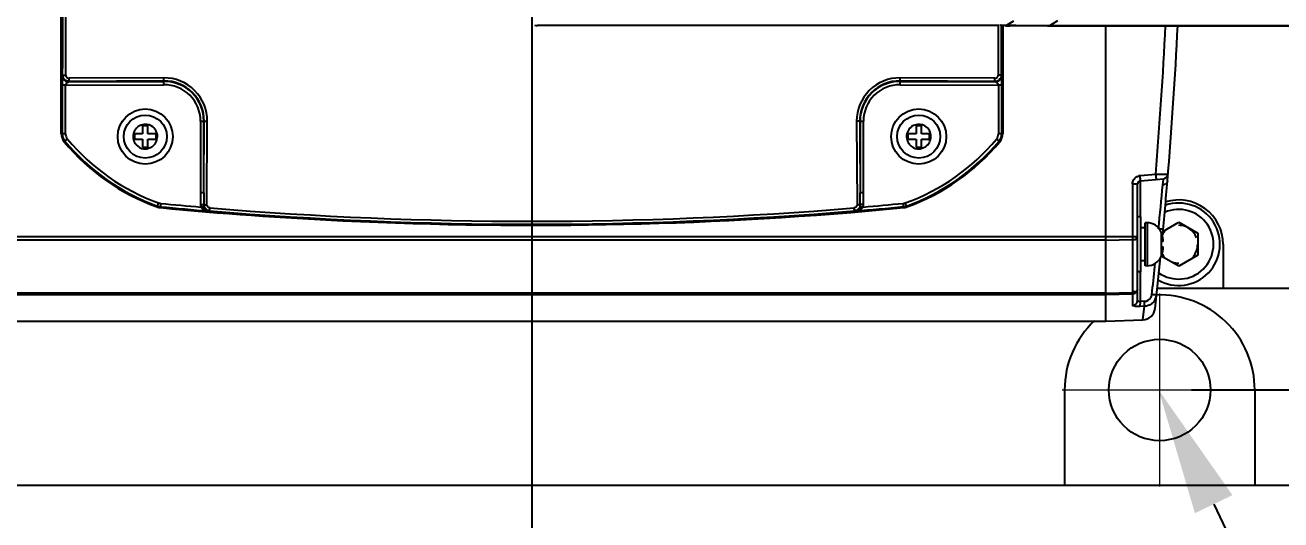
# Model space of a CAD drawing. Header units: millimetres. Extents: x 4086 to 8300, y 123 to 1549.
# Drawn here: x 6956.3 to 7015.7, y 633.2 to 656.7 of the extents above; entities that cross this region are included whole.
import ezdxf
from ezdxf import colors
from ezdxf.entities.mleader import LeaderData, LeaderLine
from ezdxf.math import Vec2, Vec3

# ---------------------------------------------------------------- set-up
doc = ezdxf.new("R2010")
doc.units = ezdxf.units.MM
doc.linetypes.add('CENTER2', pattern=[28.575, 19.05, -3.175, 3.175, -3.175])
doc.layers.add('中心线层', color=7, linetype='CENTER2', lineweight=0)
doc.layers.add('轮廓实线层', color=7, linetype='Continuous', lineweight=30)
doc.styles.add('思源黑', font='SourceHanSansCN-Normal.ttf')
doc.dimstyles.new('尺寸标注_3_10比例', dxfattribs={"dimtxt": 7, "dimasz": 6, "dimexe": 2, "dimexo": 1.5, "dimgap": 1, "dimtad": 1, "dimdec": 1, "dimlfac": 3.333333, "dimdsep": 46, "dimtxsty": '思源黑', "dimcen": 0.09, "dimadec": 0, "dimazin": 0, "dimtp": 0.01, "dimtm": 0.01, "dimtfac": 1, "dimtdec": 1, "dimtofl": 0, "dimtmove": 0, "dimatfit": 3, "dimfxl": 0, "dimtolj": 1, "dimarcsym": 0})

# ---------------------------------------------------------------- blocks, each defined once
blk = doc.blocks.new('*D2927')
at = {"layer": 'Defpoints', "color": 0}
for p in [(6815.248, 669.393), (6980.248, 669.393), (6980.248, 605.543)]:
    blk.add_point(p, dxfattribs=at)
at = {"layer": '轮廓实线层', "color": 0, "lineweight": -2}
for p, q in [((6815.248, 667.893), (6815.248, 603.543)), ((6980.248, 667.893), (6980.248, 603.543)), ((6821.248, 605.543), (6974.248, 605.543))]:
    blk.add_line(p, q, dxfattribs=at)
at = {"layer": '轮廓实线层', "color": 0}
for points in [[(6821.248, 606.543), (6821.248, 604.543), (6815.248, 605.543)], [(6974.248, 604.543), (6974.248, 606.543), (6980.248, 605.543)]]:
    blk.add_solid(points, dxfattribs=at)
at = {"layer": '轮廓实线层', "color": 0, "insert": (6897.748, 610.17), "char_height": 7, "attachment_point": 5, "style": '思源黑'}
blk.add_mtext('\\A1;\\A1;750', dxfattribs=at)
blk = doc.blocks.new('*D2929')
at = {"layer": 'Defpoints', "color": 0}
for p in [(7009.948, 699.393), (7009.948, 639.393), (7081.886, 639.393)]:
    blk.add_point(p, dxfattribs=at)
at = {"layer": '轮廓实线层', "color": 0, "lineweight": -2}
for p, q in [((7011.448, 699.393), (7083.886, 699.393)), ((7081.886, 693.393), (7081.886, 645.393)), ((7011.448, 639.393), (7083.886, 639.393))]:
    blk.add_line(p, q, dxfattribs=at)
at = {"layer": '轮廓实线层', "color": 0}
for points in [[(7082.886, 693.393), (7080.886, 693.393), (7081.886, 699.393)], [(7080.886, 645.393), (7082.886, 645.393), (7081.886, 639.393)]]:
    blk.add_solid(points, dxfattribs=at)
at = {"layer": '轮廓实线层', "color": 0, "insert": (7076.982, 669.393), "char_height": 7, "attachment_point": 5, "rotation": 90, "style": '思源黑'}
blk.add_mtext('\\A1;200±0.1', dxfattribs=at)

msp = doc.modelspace()

# ---------------------------------------------------------------- linework, layer by layer
for p, q in [((6957.973, 651.529), (6957.973, 663.693)), ((6958.19, 654.301), (6958.199, 663.693)), ((7002.354, 656.655), (6980.515, 656.655)), ((7002.303, 656.68), (7002.306, 654.301)), ((7002.452, 656.654), (7002.455, 654.307)), ((7002.814, 656.655), (7002.508, 656.655)), ((7002.523, 656.655), (7002.523, 651.529)), ((7002.655, 656.643), (7003.045, 656.873)), ((7002.671, 656.643), (7002.747, 656.643)), ((7002.747, 656.643), (7002.782, 656.643)), ((7002.782, 656.643), (7002.814, 656.643)), ((7002.814, 656.643), (7002.854, 656.643)), ((7002.854, 656.643), (7003.047, 656.644)), ((7002.952, 656.654), (7002.855, 656.654)), ((7003.147, 656.654), (7002.952, 656.654)), ((7003.047, 656.644), (7003.15, 656.644)), ((7003.147, 656.654), (7004.173, 656.656)), ((7003.15, 656.644), (7003.451, 656.644)), ((7003.451, 656.644), (7004.069, 656.644)), ((7004.069, 656.644), (7004.636, 656.643)), ((7004.173, 656.656), (7004.635, 656.656)), ((7004.636, 656.643), (7044.306, 656.643)), ((7004.725, 656.656), (7044.303, 656.656)), ((7005.117, 656.873), (7004.728, 656.643)), ((7007.398, 642.653), (7007.398, 656.656)), ((6958.029, 654.281), (6958.04, 654.307)), ((7002.466, 654.281), (7002.455, 654.307)), ((7002.467, 654.273), (7002.466, 654.281)), ((6958.176, 653.826), (6958.02, 653.826)), ((6958.02, 653.826), (6958.02, 651.529)), ((6958.176, 653.826), (6962.829, 653.85)), ((6958.176, 651.529), (6958.176, 653.826)), ((6958.331, 653.983), (6962.828, 654.006)), ((6962.828, 654.173), (6958.34, 654.15)), ((6958.34, 654.007), (6958.34, 654.15)), ((6962.828, 654.03), (6958.34, 654.007)), ((6962.829, 653.85), (6962.828, 654.173)), ((6997.665, 653.85), (6997.667, 654.173)), ((6997.665, 653.85), (7002.319, 653.826)), ((7002.155, 654.007), (6997.666, 654.03)), ((6997.666, 654.006), (7002.164, 653.983)), ((7002.155, 654.15), (6997.667, 654.173)), ((7002.155, 654.007), (7002.155, 654.15)), ((7002.173, 653.979), (7002.164, 653.983)), ((7002.475, 653.826), (7002.319, 653.826)), ((7002.319, 653.826), (7002.319, 651.529)), ((7002.475, 651.529), (7002.475, 653.826)), ((6962.075, 651.903), (6961.82, 651.903)), ((6961.82, 651.903), (6961.82, 651.521)), ((6962.075, 651.521), (6962.075, 651.903)), ((6964.563, 652.125), (6964.735, 652.125)), ((6964.563, 652.125), (6964.563, 648.731)), ((6964.719, 648.731), (6964.719, 652.125)), ((6964.865, 648.163), (6964.884, 652.118)), ((6995.61, 652.118), (6995.629, 648.163)), ((6995.759, 652.125), (6995.931, 652.125)), ((6995.775, 652.125), (6995.775, 648.731)), ((6995.931, 648.731), (6995.931, 652.125)), ((6998.675, 651.903), (6998.42, 651.903)), ((6998.42, 651.903), (6998.42, 651.521)), ((6998.675, 651.521), (6998.675, 651.903)), ((6958.176, 651.529), (6957.973, 651.529)), ((6958.111, 651.146), (6958.267, 651.275)), ((6961.82, 651.521), (6961.438, 651.521)), ((6961.438, 651.521), (6961.438, 651.266)), ((6961.438, 651.266), (6961.82, 651.266)), ((6961.82, 651.266), (6961.82, 650.883)), ((6962.458, 651.521), (6962.075, 651.521)), ((6962.075, 651.266), (6962.458, 651.266)), ((6962.075, 650.883), (6962.075, 651.266)), ((6962.458, 651.266), (6962.458, 651.521)), ((6998.42, 651.521), (6998.038, 651.521)), ((6998.038, 651.521), (6998.038, 651.266)), ((6998.038, 651.266), (6998.42, 651.266)), ((6998.42, 651.266), (6998.42, 650.883)), ((6999.058, 651.521), (6998.675, 651.521)), ((6998.675, 651.266), (6999.058, 651.266)), ((6998.675, 650.883), (6998.675, 651.266)), ((6999.058, 651.266), (6999.058, 651.521)), ((7002.228, 651.275), (7002.384, 651.146)), ((7002.523, 651.529), (7002.319, 651.529)), ((6961.82, 650.883), (6962.075, 650.883)), ((6998.42, 650.883), (6998.675, 650.883)), ((7009.022, 649.542), (7009.762, 649.607)), ((7009.762, 649.607), (7010.301, 649.618)), ((7010.301, 649.618), (7010.344, 649.618)), ((7008.666, 649.154), (7008.898, 649.154)), ((7008.666, 649.154), (7008.666, 643.394)), ((7008.898, 643.631), (7008.898, 649.154)), ((7009.034, 649.303), (7010.125, 649.399)), ((7009.034, 647.598), (7009.034, 649.303)), ((7010.098, 649.102), (7010.122, 649.365)), ((7010.122, 649.365), (7010.125, 649.399)), ((6964.719, 648.731), (6964.563, 648.731)), ((6995.931, 648.731), (6995.775, 648.731)), ((6962.514, 648.059), (6962.583, 648.25)), ((6962.679, 648.229), (6962.659, 648.027)), ((6964.565, 648.17), (6964.718, 648.171)), ((6964.581, 648.056), (6964.728, 648.096)), ((6964.969, 647.867), (6964.99, 647.874)), ((6995.504, 647.874), (6995.526, 647.867)), ((6995.766, 648.096), (6995.913, 648.056)), ((6995.929, 648.17), (6995.776, 648.171)), ((6997.836, 648.027), (6997.816, 648.229)), ((6997.981, 648.059), (6997.912, 648.25)), ((7009.048, 647.598), (7008.898, 647.598)), ((7009.048, 647.598), (7009.048, 644.989)), ((7009.351, 647.313), (7009.261, 647.313)), ((7009.261, 645.273), (7009.261, 647.313)), ((7009.351, 647.313), (7009.351, 645.273)), ((7010.104, 646.903), (7010.848, 647.332)), ((7010.848, 647.332), (7011.748, 646.813)), ((7008.898, 646.645), (6840.046, 646.645)), ((7007.398, 646.492), (7008.666, 646.514)), ((7009.261, 647.078), (7009.048, 647.078)), ((7010.015, 646.87), (7010.041, 646.803)), ((7010.015, 646.87), (7010.015, 645.719)), ((7010.041, 646.803), (7010.035, 646.803)), ((7011.748, 646.813), (7011.748, 645.774)), ((7007.398, 646.492), (6839.928, 646.492)), ((7010.12, 646.421), (7010.035, 646.421)), ((7010.035, 646.166), (7010.12, 646.166)), ((7012.948, 646.293), (7012.948, 644.193)), ((7009.261, 645.509), (7009.048, 645.509)), ((7009.72, 645.236), (7009.737, 645.402)), ((7010.041, 645.783), (7010.015, 645.716)), ((7010.015, 645.719), (7010.015, 645.716)), ((7010.848, 645.254), (7010.023, 645.73)), ((7010.035, 645.783), (7010.041, 645.783)), ((7011.748, 645.774), (7010.848, 645.254)), ((7009.048, 644.988), (7008.898, 644.988)), ((7009.034, 643.589), (7009.034, 644.988)), ((7009.351, 645.273), (7009.261, 645.273)), ((7030.198, 644.193), (7009.831, 644.193)), ((7007.398, 643.892), (6837.118, 643.892)), ((7007.398, 643.979), (6837.225, 643.979)), ((7007.398, 643.979), (7008.666, 644.01)), ((7008.666, 643.935), (7007.398, 643.892)), ((7008.863, 643.508), (7008.898, 643.631)), ((7009.235, 643.593), (7009.034, 643.589)), ((7009.223, 643.356), (7009.022, 643.351)), ((7009.152, 642.714), (7009.224, 643.356)), ((6835.535, 642.653), (7007.398, 642.653)), ((7007.398, 642.653), (7009.153, 642.714)), ((7005.448, 639.393), (7005.448, 634.893)), ((7014.448, 639.393), (7014.448, 634.893)), ((6948.448, 634.893), (7027.948, 634.893))]:
    msp.add_line(p, q)
for points in [[(7002.814, 656.654), (7002.827, 656.654), (7002.841, 656.654), (7002.854, 656.654)], [(7004.635, 656.655), (7004.646, 656.656), (7004.656, 656.656), (7004.667, 656.655)], [(7004.667, 656.655), (7004.686, 656.655), (7004.705, 656.655), (7004.725, 656.655)], [(6964.565, 648.17), (6964.567, 648.132), (6964.573, 648.094), (6964.581, 648.056)], [(6964.659, 647.973), (6964.63, 647.997), (6964.603, 648.025), (6964.581, 648.056)], [(6995.766, 648.096), (6995.754, 648.059), (6995.738, 648.024), (6995.718, 647.991)], [(6995.913, 648.056), (6995.922, 648.094), (6995.927, 648.132), (6995.929, 648.17)]]:
    msp.add_lwpolyline(points)
for centre, radius in [((6961.948, 651.393), 1.305), ((6998.548, 651.393), 1.305), ((6961.948, 651.393), 1.02), ((6998.548, 651.393), 1.02), ((7009.948, 639.393), 2.4)]:
    msp.add_circle(centre, radius)
for centre, radius, start, end in [((6980.515, 657.304), 0.649, 257.31578, 270.02689), ((6792.309, 667.512), 218.189, 355.29282, 357.14655), ((6792.299, 667.512), 218.778, 355.22256, 357.15424), ((6958.195, 657.574), 3.273, 269.17025, 269.90003), ((7002.3, 657.574), 3.273, 270.09994, 270.82785), ((6971.685, 653.886), 13.666, 179.30647, 179.6784), ((6976.129, 653.861), 18.11, 179.67818, 180.11096), ((6958.337, 654.304), 0.296, 229.81525, 240.23218), ((6962.838, 652.127), 2.047, 359.74607, 90.29276), ((6962.838, 652.134), 1.897, 359.73945, 90.30573), ((6962.838, 652.125), 1.881, 0, 90.29687), ((6962.838, 652.125), 1.725, 0, 90.29687), ((6997.656, 652.127), 2.047, 89.70741, 180.25376), ((6997.656, 652.134), 1.897, 89.69428, 180.26054), ((6997.656, 652.125), 1.881, 89.70313, 180), ((6997.656, 652.125), 1.725, 89.70313, 180), ((7002.155, 654.3), 0.293, 269.82294, 310.15691), ((6990.401, 653.906), 12.074, 0.37594, 0.6609), ((6978.622, 653.845), 23.853, 359.95616, 0.33903), ((6961.947, 651.394), 0.576, 115.18007, 129.02915), ((6961.946, 651.387), 0.583, 67.94386, 76.10103), ((6998.547, 651.394), 0.576, 115.18007, 129.02915), ((6998.546, 651.387), 0.583, 67.94386, 76.10103), ((6958.573, 651.529), 0.6, 180, 219.6964), ((6958.573, 651.529), 0.553, 180, 219.6964), ((6958.573, 651.529), 0.397, 179.9996, 219.6964), ((6965.961, 657.663), 10, 219.6964, 250.25485), ((6961.946, 651.392), 0.578, 6.5115, 37.09381), ((6994.534, 657.663), 10, 289.74515, 320.3036), ((6998.546, 651.392), 0.578, 6.5115, 37.09381), ((7001.923, 651.529), 0.397, 320.3036, 0.00039), ((7001.923, 651.529), 0.553, 320.3036, 0), ((7001.923, 651.529), 0.6, 320.3036, 0), ((6965.961, 657.663), 10.203, 219.6964, 250.25485), ((6965.961, 657.663), 10.156, 219.6964, 250.25485), ((6961.931, 651.38), 0.556, 215.38556, 222.48001), ((6994.534, 657.663), 10.156, 289.74515, 320.3036), ((6994.534, 657.663), 10.203, 289.74515, 320.3036), ((6998.531, 651.38), 0.556, 215.38556, 222.48001), ((7009.056, 649.157), 0.387, 95.06485, 104.99238), ((7010.105, 649.638), 0.24, 275, 355.30847), ((7009.048, 649.154), 0.15, 95, 180), ((6827.534, 665.883), 183.334, 354.09494, 354.74817), ((6790.143, 667.672), 220.94, 354.54108, 355.22781), ((7045.373, 648.725), 80.809, 179.99572, 180.3934), ((7132.438, 648.281), 167.72, 179.84627, 180.03751), ((6828.048, 648.281), 167.728, 359.96248, 0.15373), ((6915.122, 648.725), 80.809, 359.60656, 0.00429), ((7010.848, 646.293), 2.1, 0, 107.39143), ((6962.717, 648.624), 0.6, 250.25485, 264.47507), ((6962.717, 648.624), 0.553, 250.25485, 264.47507), ((6962.717, 648.624), 0.397, 250.25485, 264.47507), ((6978.93, 816.314), 169.025, 264.47752, 265.26192), ((6978.93, 816.314), 168.869, 264.47752, 265.12553), ((6965.016, 648.173), 0.298, 180.24734, 194.9371), ((6980.248, 831.988), 184.746, 265.26272, 274.73708), ((6980.248, 831.903), 184.52, 265.26076, 274.73903), ((6981.55, 816.474), 169.185, 274.73824, 275.52212), ((6995.479, 648.173), 0.297, 345.02351, 359.76514), ((6981.55, 816.474), 169.029, 274.8745, 275.52212), ((6997.778, 648.624), 0.397, 275.52493, 289.74515), ((6997.778, 648.624), 0.553, 275.52493, 289.74515), ((6997.778, 648.624), 0.6, 275.52493, 289.74515), ((7010.848, 646.293), 1.95, 239.67687, 108.91963), ((7010.848, 646.293), 1.65, 234.9516, 113.88687), ((7009.351, 646.593), 0.72, 22.61986, 90), ((7010.848, 646.293), 0.9, 69.9997, 90), ((7007.53, 622.041), 25.092, 84.33356, 84.59222), ((7008.631, 646.293), 1.495, 4.89378, 19.95213), ((7010.848, 646.293), 0.9, 137.01538, 148.75721), ((7010.848, 646.293), 0.9, 19.99763, 60), ((7008.631, 646.293), 1.411, 354.81427, 5.18573), ((7008.631, 646.293), 1.495, 340.04787, 355.10622), ((7010.848, 646.293), 0.9, 319.99763, 0), ((7009.351, 645.993), 0.72, 270, 337.38014), ((6790.143, 667.672), 220.94, 353.65299, 354.2846), ((7010.848, 646.293), 0.9, 208.02763, 220.00237), ((7010.848, 646.293), 0.9, 249.9997, 270), ((6790.166, 667.672), 220.698, 353.82006, 354.16521), ((7006.394, 643.529), 2.641, 359.51129, 1.29184), ((7009.209, 643.948), 0.592, 308.56987, 332.67874), ((7009.197, 643.954), 0.605, 332.79504, 350.1488), ((7009.209, 643.952), 0.593, 350.17153, 353.81445), ((7009.948, 639.393), 4.5, 0, 91.87817), ((7009.132, 643.314), 0.6, 272, 353.65295), ((7009.948, 639.393), 4.5, 133.28739, 180)]:
    msp.add_arc(centre, radius, start, end)
for points in [[(6958.04, 654.307), (6958.044, 657.436), (6958.048, 660.564), (6958.049, 663.693)], [(7002.655, 656.643), (7002.604, 656.643), (7002.552, 656.646), (7002.501, 656.652)], [(6958.029, 654.281), (6958.03, 654.181), (6958.094, 654.071), (6958.181, 654.023)], [(6958.146, 654.078), (6958.082, 654.132), (6958.04, 654.223), (6958.04, 654.307)], [(6958.19, 654.301), (6958.189, 654.25), (6958.221, 654.195), (6958.265, 654.17)], [(7002.155, 654.15), (7002.205, 654.15), (7002.261, 654.182), (7002.286, 654.225)], [(7002.466, 654.281), (7002.465, 654.182), (7002.402, 654.072), (7002.314, 654.023)], [(7002.455, 654.307), (7002.455, 654.223), (7002.413, 654.132), (7002.349, 654.078)], [(6958.181, 654.023), (6958.226, 653.998), (6958.279, 653.982), (6958.331, 653.983)], [(6958.34, 654.007), (6958.289, 654.007), (6958.235, 654.021), (6958.19, 654.047)], [(7002.314, 654.023), (7002.269, 653.998), (7002.216, 653.982), (7002.164, 653.983)], [(6961.948, 651.97), (6961.864, 651.97), (6961.778, 651.951), (6961.702, 651.915)], [(6962.086, 651.953), (6962.041, 651.964), (6961.994, 651.97), (6961.948, 651.97)], [(6962.408, 651.741), (6962.346, 651.822), (6962.26, 651.889), (6962.165, 651.927)], [(6964.719, 648.731), (6964.725, 649.863), (6964.73, 650.994), (6964.735, 652.125)], [(6995.759, 652.125), (6995.764, 650.994), (6995.77, 649.863), (6995.775, 648.731)], [(6998.548, 651.97), (6998.464, 651.97), (6998.378, 651.951), (6998.302, 651.915)], [(6998.686, 651.953), (6998.641, 651.964), (6998.594, 651.97), (6998.548, 651.97)], [(6999.008, 651.741), (6998.946, 651.822), (6998.86, 651.889), (6998.765, 651.927)], [(6961.584, 651.841), (6961.434, 651.72), (6961.347, 651.49), (6961.378, 651.299)], [(6961.378, 651.299), (6961.393, 651.213), (6961.428, 651.128), (6961.478, 651.058)], [(6962.322, 650.952), (6962.46, 651.069), (6962.541, 651.278), (6962.521, 651.458)], [(6998.184, 651.841), (6998.034, 651.72), (6997.947, 651.49), (6997.978, 651.299)], [(6997.978, 651.299), (6997.993, 651.213), (6998.028, 651.128), (6998.078, 651.058)], [(6998.922, 650.952), (6999.06, 651.069), (6999.141, 651.278), (6999.121, 651.458)], [(6961.521, 651.004), (6961.611, 650.906), (6961.738, 650.824), (6961.87, 650.809)], [(6962.022, 650.815), (6962.076, 650.827), (6962.127, 650.85), (6962.178, 650.87)], [(6998.121, 651.004), (6998.211, 650.906), (6998.338, 650.824), (6998.47, 650.809)], [(6998.622, 650.815), (6998.676, 650.827), (6998.727, 650.85), (6998.778, 650.87)], [(7008.713, 649.339), (7008.743, 649.395), (7008.788, 649.445), (7008.841, 649.479)], [(7009.036, 649.335), (7009.034, 649.404), (7009.028, 649.473), (7009.022, 649.542)], [(7008.666, 649.154), (7008.666, 649.218), (7008.683, 649.283), (7008.713, 649.339)], [(6964.792, 647.906), (6964.745, 647.922), (6964.7, 647.944), (6964.659, 647.973)], [(6964.969, 647.867), (6964.909, 647.873), (6964.849, 647.886), (6964.792, 647.906)], [(6964.99, 647.874), (6964.919, 647.88), (6964.819, 647.923), (6964.815, 647.994)], [(6965.002, 648.014), (6964.935, 648.019), (6964.865, 648.096), (6964.865, 648.163)], [(6995.629, 648.163), (6995.629, 648.096), (6995.559, 648.019), (6995.492, 648.014)], [(6995.718, 647.991), (6995.675, 647.935), (6995.585, 647.873), (6995.523, 647.907)], [(6995.703, 647.906), (6995.646, 647.886), (6995.586, 647.873), (6995.526, 647.867)], [(6995.835, 647.973), (6995.795, 647.944), (6995.749, 647.922), (6995.703, 647.906)], [(7008.666, 643.935), (7008.776, 643.939), (7008.898, 644.06), (7008.898, 644.17)], [(7008.898, 643.631), (7008.898, 643.584), (7008.987, 643.586), (7009.034, 643.589)], [(7009.235, 643.593), (7009.345, 643.596), (7009.462, 643.661), (7009.522, 643.752)], [(7009.522, 643.752), (7009.554, 643.8), (7009.575, 643.857), (7009.581, 643.914)], [(7008.666, 643.394), (7008.742, 643.397), (7008.823, 643.443), (7008.862, 643.508)], [(7009.578, 643.485), (7009.479, 643.407), (7009.349, 643.359), (7009.223, 643.356)]]:
    msp.add_open_spline(points, degree=3)
for points, knots in [([(7002.501, 656.652), (7002.479, 656.654), (7002.455, 656.66), (7002.41, 656.667), (7002.41, 656.677)], [0, 0, 0, 0, 0.687574, 1, 1, 1, 1]), ([(6958.029, 654.281), (6958.026, 654.274), (6958.029, 654.194), (6958.022, 654.12), (6958.021, 654.052)], [0, 0, 0, 0, 0.10994, 1, 1, 1, 1]), ([(6958.04, 654.307), (6958.046, 654.299), (6958.09, 654.309), (6958.122, 654.301), (6958.148, 654.301)], [0, 0, 0, 0, 0.285114, 1, 1, 1, 1]), ([(7002.286, 654.225), (7002.292, 654.237), (7002.302, 654.261), (7002.306, 654.288), (7002.306, 654.301)], [0, 0, 0, 0, 0.500018, 1, 1, 1, 1]), ([(7002.455, 654.307), (7002.449, 654.299), (7002.405, 654.309), (7002.373, 654.301), (7002.347, 654.301)], [0, 0, 0, 0, 0.285153, 1, 1, 1, 1]), ([(7002.474, 654.046), (7002.474, 654.069), (7002.473, 654.145), (7002.473, 654.221), (7002.467, 654.273)], [0, 0, 0, 0, 0.3128, 1, 1, 1, 1]), ([(6958.18, 653.853), (6958.179, 653.849), (6958.176, 653.84), (6958.176, 653.831), (6958.176, 653.826)], [0, 0, 0, 0, 0.499428, 1, 1, 1, 1]), ([(6958.331, 653.983), (6958.324, 653.976), (6958.256, 653.962), (6958.197, 653.908), (6958.18, 653.853)], [0, 0, 0, 0, 0.140086, 1, 1, 1, 1]), ([(6958.265, 654.17), (6958.276, 654.163), (6958.301, 654.153), (6958.327, 654.15), (6958.34, 654.15)], [0, 0, 0, 0, 0.500259, 1, 1, 1, 1]), ([(7002.259, 653.931), (7002.245, 653.943), (7002.216, 653.961), (7002.186, 653.973), (7002.173, 653.979)], [0, 0, 0, 0, 0.568805, 1, 1, 1, 1]), ([(7002.319, 653.826), (7002.319, 653.847), (7002.303, 653.888), (7002.275, 653.918), (7002.259, 653.931)], [0, 0, 0, 0, 0.511681, 1, 1, 1, 1]), ([(6964.735, 652.125), (6964.739, 652.123), (6964.792, 652.122), (6964.84, 652.118), (6964.884, 652.118)], [0, 0, 0, 0, 0.098926, 1, 1, 1, 1]), ([(6995.759, 652.125), (6995.755, 652.123), (6995.703, 652.122), (6995.655, 652.118), (6995.61, 652.118)], [0, 0, 0, 0, 0.098926, 1, 1, 1, 1]), ([(6961.87, 650.809), (6961.883, 650.807), (6961.91, 650.807), (6961.935, 650.812), (6961.948, 650.816)], [0, 0, 0, 0, 0.501922, 1, 1, 1, 1]), ([(6961.948, 650.816), (6961.959, 650.812), (6961.984, 650.809), (6962.009, 650.812), (6962.022, 650.815)], [0, 0, 0, 0, 0.493059, 1, 1, 1, 1]), ([(6962.178, 650.87), (6962.193, 650.876), (6962.221, 650.888), (6962.249, 650.902), (6962.262, 650.91)], [0, 0, 0, 0, 0.502353, 1, 1, 1, 1]), ([(6962.262, 650.91), (6962.273, 650.916), (6962.293, 650.929), (6962.312, 650.944), (6962.322, 650.952)], [0, 0, 0, 0, 0.497102, 1, 1, 1, 1]), ([(6998.47, 650.809), (6998.483, 650.807), (6998.51, 650.807), (6998.535, 650.812), (6998.548, 650.816)], [0, 0, 0, 0, 0.501922, 1, 1, 1, 1]), ([(6998.548, 650.816), (6998.559, 650.812), (6998.584, 650.809), (6998.609, 650.812), (6998.622, 650.815)], [0, 0, 0, 0, 0.493059, 1, 1, 1, 1]), ([(6998.778, 650.87), (6998.793, 650.876), (6998.821, 650.888), (6998.849, 650.902), (6998.862, 650.91)], [0, 0, 0, 0, 0.502353, 1, 1, 1, 1]), ([(6998.862, 650.91), (6998.873, 650.916), (6998.893, 650.929), (6998.912, 650.944), (6998.922, 650.952)], [0, 0, 0, 0, 0.497102, 1, 1, 1, 1]), ([(7008.841, 649.479), (7008.859, 649.491), (7008.896, 649.511), (7008.936, 649.525), (7008.956, 649.531)], [0, 0, 0, 0, 0.500208, 1, 1, 1, 1]), ([(7009.762, 649.607), (7009.767, 649.551), (7009.747, 649.497), (7009.798, 649.37), (7009.774, 649.368)], [0, 0, 0, 0, 0.706582, 1, 1, 1, 1]), ([(7009.034, 649.303), (7009.037, 649.303), (7009.034, 649.32), (7009.036, 649.327), (7009.036, 649.335)], [0, 0, 0, 0, 0.258862, 1, 1, 1, 1]), ([(7010.201, 649.129), (7010.185, 649.121), (7010.151, 649.109), (7010.116, 649.103), (7010.098, 649.102)], [0, 0, 0, 0, 0.509543, 1, 1, 1, 1]), ([(7010.283, 649.2), (7010.273, 649.185), (7010.249, 649.158), (7010.217, 649.137), (7010.201, 649.129)], [0, 0, 0, 0, 0.492677, 1, 1, 1, 1]), ([(7010.317, 649.291), (7010.315, 649.276), (7010.308, 649.244), (7010.293, 649.214), (7010.283, 649.2)], [0, 0, 0, 0, 0.483915, 1, 1, 1, 1]), ([(6962.659, 648.027), (6965.535, 647.749), (6977.242, 646.922), (6989.03, 647.175), (6997.836, 648.027)], [0, 0, 0, 0, 0.246151, 1, 1, 1, 1]), ([(6964.776, 647.991), (6964.765, 648.002), (6964.717, 647.998), (6964.681, 647.985), (6964.659, 647.973)], [0, 0, 0, 0, 0.389049, 1, 1, 1, 1]), ([(6964.718, 648.171), (6964.724, 648.17), (6964.774, 648.165), (6964.822, 648.164), (6964.865, 648.163)], [0, 0, 0, 0, 0.127144, 1, 1, 1, 1]), ([(6964.728, 648.096), (6964.733, 648.077), (6964.746, 648.04), (6964.766, 648.007), (6964.776, 647.991)], [0, 0, 0, 0, 0.515536, 1, 1, 1, 1]), ([(6964.776, 647.991), (6964.788, 647.975), (6964.812, 647.944), (6964.842, 647.92), (6964.858, 647.909)], [0, 0, 0, 0, 0.524575, 1, 1, 1, 1]), ([(6964.858, 647.909), (6964.848, 647.914), (6964.825, 647.917), (6964.803, 647.911), (6964.792, 647.906)], [0, 0, 0, 0, 0.46087, 1, 1, 1, 1]), ([(6964.858, 647.909), (6964.875, 647.898), (6964.91, 647.879), (6964.949, 647.869), (6964.969, 647.867)], [0, 0, 0, 0, 0.512739, 1, 1, 1, 1]), ([(6964.99, 647.874), (6964.991, 647.877), (6964.993, 647.925), (6964.999, 647.971), (6965.002, 648.014)], [0, 0, 0, 0, 0.08337, 1, 1, 1, 1]), ([(6995.504, 647.874), (6995.504, 647.877), (6995.502, 647.925), (6995.496, 647.971), (6995.492, 648.014)], [0, 0, 0, 0, 0.083663, 1, 1, 1, 1]), ([(6995.526, 647.867), (6995.545, 647.869), (6995.584, 647.879), (6995.62, 647.898), (6995.637, 647.909)], [0, 0, 0, 0, 0.48718, 1, 1, 1, 1]), ([(6995.776, 648.171), (6995.77, 648.17), (6995.721, 648.165), (6995.672, 648.163), (6995.629, 648.163)], [0, 0, 0, 0, 0.127147, 1, 1, 1, 1]), ([(6995.637, 647.909), (6995.652, 647.92), (6995.682, 647.944), (6995.707, 647.975), (6995.718, 647.991)], [0, 0, 0, 0, 0.475431, 1, 1, 1, 1]), ([(6995.637, 647.909), (6995.646, 647.914), (6995.669, 647.917), (6995.691, 647.911), (6995.703, 647.906)], [0, 0, 0, 0, 0.451271, 1, 1, 1, 1]), ([(6995.718, 647.991), (6995.73, 648.002), (6995.777, 647.998), (6995.814, 647.984), (6995.835, 647.973)], [0, 0, 0, 0, 0.395081, 1, 1, 1, 1]), ([(6995.913, 648.056), (6995.904, 648.04), (6995.88, 648.01), (6995.851, 647.984), (6995.835, 647.973)], [0, 0, 0, 0, 0.484058, 1, 1, 1, 1]), ([(7008.666, 646.514), (7008.719, 646.515), (7008.78, 646.517), (7008.882, 646.566), (7008.85, 646.603), (7008.835, 646.612)], [0, 0, 0, 0, 0.614467, 0.805294, 1, 1, 1, 1]), ([(7010.113, 646.999), (7010.114, 647.008), (7010.055, 646.993), (7010.034, 647.008), (7010.008, 647.011)], [0, 0, 0, 0, 0.257506, 1, 1, 1, 1]), ([(7008.898, 644.174), (7008.898, 644.135), (7008.869, 644.036), (7008.755, 644.033), (7008.713, 644.054)], [0, 0, 0, 0, 0.456995, 1, 1, 1, 1]), ([(7009.223, 643.356), (7009.227, 643.364), (7009.235, 643.446), (7009.237, 643.523), (7009.235, 643.593)], [0, 0, 0, 0, 0.114442, 1, 1, 1, 1]), ([(7009.799, 643.888), (7009.801, 643.909), (7009.677, 643.878), (7009.633, 643.908), (7009.581, 643.914)], [0, 0, 0, 0, 0.287893, 1, 1, 1, 1]), ([(7008.699, 643.374), (7008.691, 643.376), (7008.679, 643.381), (7008.668, 643.39), (7008.666, 643.394)], [0, 0, 0, 0, 0.623887, 1, 1, 1, 1]), ([(7009.022, 643.351), (7008.988, 643.35), (7008.88, 643.351), (7008.769, 643.351), (7008.699, 643.374)], [0, 0, 0, 0, 0.317016, 1, 1, 1, 1]), ([(7009.022, 643.351), (7009.025, 643.356), (7009.033, 643.409), (7009.035, 643.46), (7009.035, 643.507)], [0, 0, 0, 0, 0.114099, 1, 1, 1, 1])]:
    msp.add_open_spline(points, degree=3, knots=knots)
at = {"layer": '中心线层'}
for p, q in [((7009.948, 643.956), (7009.948, 634.83)), ((7005.341, 639.393), (7014.554, 639.393))]:
    msp.add_line(p, q, dxfattribs=at)

# ---------------------------------------------------------------- dimensions: what is measured, and where the dimension line sits
at = {"layer": '轮廓实线层'}
dim = msp.add_linear_dim(base=(7081.886, 639.393), p1=(7009.948, 699.393), p2=(7009.948, 639.393), angle=90, text='<>±0.1', dimstyle='尺寸标注_3_10比例', dxfattribs=at)
dim.commit()
dim.dimension.update_dxf_attribs({"geometry": '*D2929', "text_midpoint": (7081.886, 669.393), "dimtype": 160})
dim = msp.add_linear_dim(base=(6980.248, 605.543), p1=(6815.248, 669.393), p2=(6980.248, 669.393), text='\\A1;750', dimstyle='尺寸标注_3_10比例', override={"dimtxsty": '思源黑'}, dxfattribs=at)
dim.commit()
dim.dimension.update_dxf_attribs({"geometry": '*D2927', "text_midpoint": (6897.748, 605.543), "dimtype": 160})

# ---------------------------------------------------------------- leaders
ml = msp.add_multileader_mtext('Standard')
ml.set_content('{\\C256;4}×φ{\\C256;16(mounting hole)}', style='思源黑')
ml.set_leader_properties()
ml.build(insert=Vec2(0, 0))
ml.multileader.update_dxf_attribs({"text_left_attachment_type": 5, "text_right_attachment_type": 5, "dogleg_length": 1, "arrow_head_size": 6})
ctx = ml.context
ctx.base_point, ctx.char_height, ctx.arrow_head_size, ctx.plane_origin = Vec3(7033.559, 592.308), 7, 6, Vec3(7009.903, 639.393)
ctx.left_attachment, ctx.right_attachment = 5, 5
notes = []
notes.append((ctx, [(0, (1, 1, 0), (7032.559, 592.308), (1, 0), 1, [(0, [(7009.903, 639.393)], 0, [])])]))
ctx.mtext.insert, ctx.mtext.flow_direction = Vec3(7035.559, 602.511), 5
for ctx, leaders in notes:
    for number, flags, end, landing, length, lines in leaders:
        leader = LeaderData()
        leader.index, (leader.has_last_leader_line, leader.has_dogleg_vector, leader.attachment_direction) = number, flags
        leader.last_leader_point, leader.dogleg_vector, leader.dogleg_length = Vec3(end), Vec3(landing), length
        for number, points, colour, breaks in lines:
            line = LeaderLine()
            line.index, line.vertices, line.color, line.breaks = number, Vec3.list(points), colors.encode_raw_color(colour), breaks
            leader.lines.append(line)
        ctx.leaders.append(leader)

doc.saveas('drawing.dxf')
